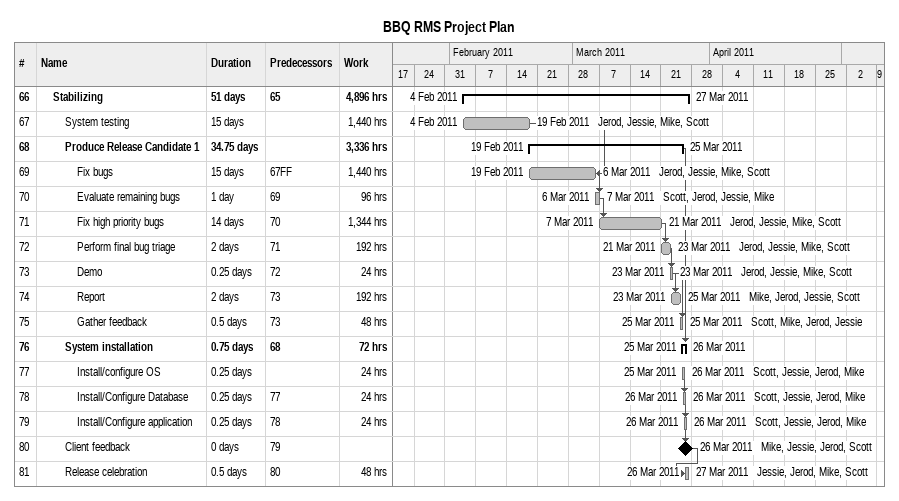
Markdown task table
BBQ RMS Project Plan

| ID | Level | Task | Duration | Start | Finish | Predecessors | Resources | Work (h) |
|---|---|---|---|---|---|---|---|---|
| 66 | 2 | **Stabilizing** | 51d | 2011-02-04 | 2011-03-27 | 65 |  | 4896 |
| 67 | 3 | System testing | 15d | 2011-02-04 | 2011-02-19 |  | Jerod, Jessie, Mike, Scott | 1440 |
| 68 | 3 | **Produce Release Candidate 1** | 34.75d | 2011-02-19 | 2011-03-25 |  |  | 3336 |
| 69 | 4 | Fix bugs | 15d | 2011-02-19 | 2011-03-06 | 67FF | Jerod, Jessie, Mike, Scott | 1440 |
| 70 | 4 | Evaluate remaining bugs | 1d | 2011-03-06 | 2011-03-07 | 69 | Scott, Jerod, Jessie, Mike | 96 |
| 71 | 4 | Fix high priority bugs | 14d | 2011-03-07 | 2011-03-21 | 70 | Jerod, Jessie, Mike, Scott | 1344 |
| 72 | 4 | Perform final bug triage | 2d | 2011-03-21 | 2011-03-23 | 71 | Jerod, Jessie, Mike, Scott | 192 |
| 73 | 4 | Demo | 0.25d | 2011-03-23 | 2011-03-23 | 72 | Jerod, Jessie, Mike, Scott | 24 |
| 74 | 4 | Report | 2d | 2011-03-23 | 2011-03-25 | 73 | Mike, Jerod, Jessie, Scott | 192 |
| 75 | 4 | Gather feedback | 0.5d | 2011-03-25 | 2011-03-25 | 73 | Scott, Mike, Jerod, Jessie | 48 |
| 76 | 3 | **System installation** | 0.75d | 2011-03-25 | 2011-03-26 | 68 |  | 72 |
| 77 | 4 | Install/configure OS | 0.25d | 2011-03-25 | 2011-03-26 |  | Scott, Jessie, Jerod, Mike | 24 |
| 78 | 4 | Install/Configure Database | 0.25d | 2011-03-26 | 2011-03-26 | 77 | Scott, Jessie, Jerod, Mike | 24 |
| 79 | 4 | Install/Configure application | 0.25d | 2011-03-26 | 2011-03-26 | 78 | Scott, Jessie, Jerod, Mike | 24 |
| 80 | 3 | Client feedback | 0d | 2011-03-26 | 2011-03-26 | 79 | Mike, Jessie, Jerod, Scott |  |
| 81 | 3 | Release celebration | 0.5d | 2011-03-26 | 2011-03-27 | 80 | Jessie, Jerod, Mike, Scott | 48 |
